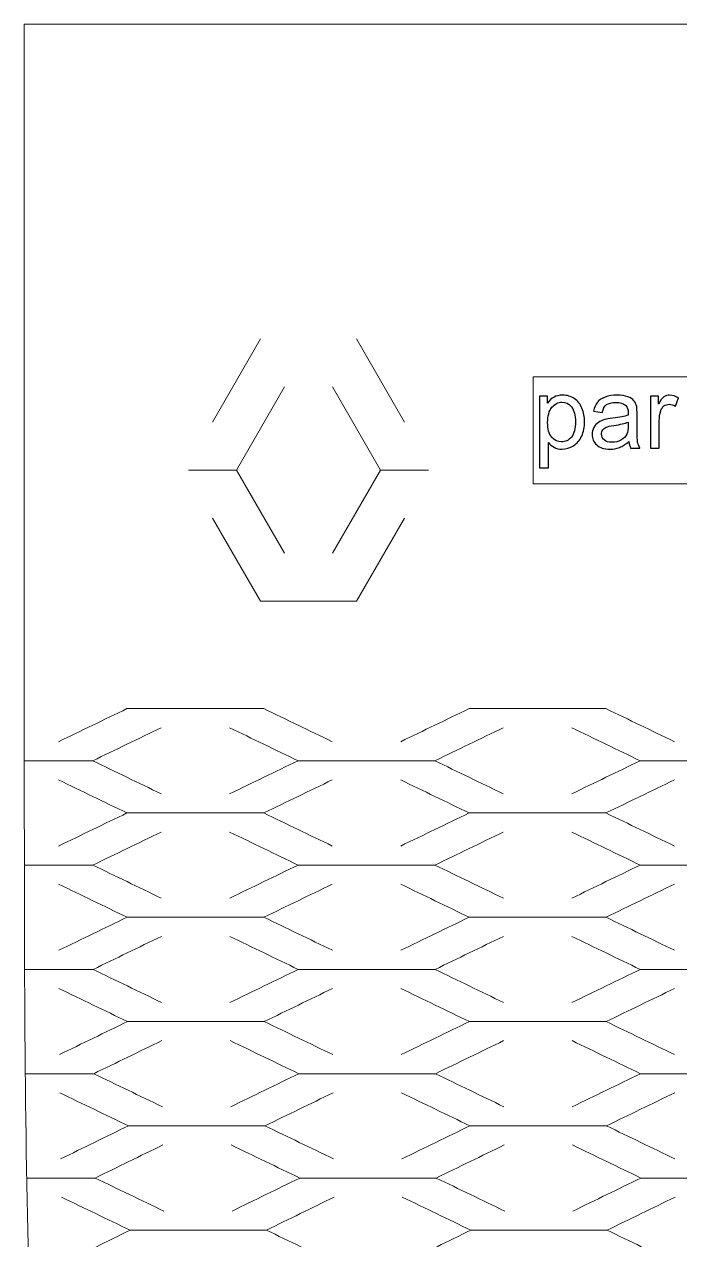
# Model space of a CAD drawing. Header units: centimetres. Extents: x -29.7 to 21.6, y -14.4 to 13.7.
# Drawn here: x -29.74 to -25.92, y 6.61 to 13.7 of the extents above; entities that cross this region are included whole.
import ezdxf

# ---------------------------------------------------------------- set-up
doc = ezdxf.new("R2010")
doc.units = ezdxf.units.CM
doc.header["$MEASUREMENT"] = 0
doc.layers.add('Layer 1', color=7, linetype='Continuous')

msp = doc.modelspace()

# ---------------------------------------------------------------- linework, layer by layer
at = {"layer": 'Layer 1', "color": 1, "lineweight": 9}
for points, knots in [([(-29.73847, 9.70732), (-29.73847, 9.70732), (-29.73847, 13.6953), (-29.73847, 13.6953), (-29.73847, 13.6953), (-29.73847, 13.6953), (-19.7685, 13.6953), (-19.7685, 13.6953), (-19.7685, 13.6953), (-19.7685, 13.6953), (-19.7685, 9.70732), (-19.7685, 9.70732)], [0, 0, 0, 0, 0.25, 0.25, 0.25, 0.25, 0.5, 0.5, 0.5, 0.5, 1, 1, 1, 1]), ([(-22.29775, 11.01684), (-22.29775, 11.01684), (-26.77338, 11.01684), (-26.77338, 11.01684), (-26.77338, 11.01684), (-26.77338, 11.01684), (-26.77338, 11.64086), (-26.77338, 11.64086), (-26.77338, 11.64086), (-26.77338, 11.64086), (-22.29775, 11.64086), (-22.29775, 11.64086), (-22.29775, 11.64086), (-22.29775, 11.64086), (-22.29775, 11.01684), (-22.29775, 11.01684)], [0, 0, 0, 0, 0.2, 0.2, 0.2, 0.2, 0.4, 0.4, 0.4, 0.4, 0.6, 0.6, 0.6, 0.6, 1, 1, 1, 1]), ([(-22.29775, 11.01684), (-22.29775, 11.01684), (-26.77338, 11.01684), (-26.77338, 11.01684), (-26.77338, 11.01684), (-26.77338, 11.01684), (-26.77338, 11.64086), (-26.77338, 11.64086), (-26.77338, 11.64086), (-26.77338, 11.64086), (-22.29775, 11.64086), (-22.29775, 11.64086), (-22.29775, 11.64086), (-22.29775, 11.64086), (-22.29775, 11.01684), (-22.29775, 11.01684)], [0, 0, 0, 0, 0.2, 0.2, 0.2, 0.2, 0.4, 0.4, 0.4, 0.4, 0.6, 0.6, 0.6, 0.6, 1, 1, 1, 1]), ([(-26.73505, 11.11029), (-26.73505, 11.11029), (-26.73505, 11.52753), (-26.73505, 11.52753), (-26.73505, 11.52753), (-26.73505, 11.52753), (-26.68856, 11.52753), (-26.68856, 11.52753), (-26.68856, 11.52753), (-26.68856, 11.52753), (-26.68856, 11.48792), (-26.68856, 11.48792), (-26.68856, 11.48792), (-26.67761, 11.50322), (-26.66521, 11.51475), (-26.65136, 11.5224), (-26.65136, 11.5224), (-26.63761, 11.53005), (-26.62086, 11.53392), (-26.60119, 11.53392), (-26.60119, 11.53392), (-26.57543, 11.53392), (-26.55277, 11.52734), (-26.53311, 11.51407), (-26.53311, 11.51407), (-26.51345, 11.5009), (-26.49863, 11.4822), (-26.48855, 11.45818), (-26.48855, 11.45818), (-26.47858, 11.43407), (-26.47354, 11.40772), (-26.47354, 11.37896), (-26.47354, 11.37896), (-26.47354, 11.34826), (-26.47906, 11.32056), (-26.4901, 11.29586), (-26.4901, 11.29586), (-26.50115, 11.27126), (-26.51722, 11.25237), (-26.53834, 11.2392), (-26.53834, 11.2392), (-26.55935, 11.22612), (-26.58153, 11.21954), (-26.60478, 11.21954), (-26.60478, 11.21954), (-26.62182, 11.21954), (-26.63713, 11.22312), (-26.65059, 11.23029), (-26.65059, 11.23029), (-26.66415, 11.23746), (-26.67519, 11.24646), (-26.68391, 11.25741), (-26.68391, 11.25741), (-26.68391, 11.25741), (-26.68391, 11.11029), (-26.68391, 11.11029), (-26.68391, 11.11029), (-26.68391, 11.11029), (-26.73505, 11.11029), (-26.73505, 11.11029)], [0, 0, 0, 0, 0.0625, 0.0625, 0.0625, 0.0625, 0.125, 0.125, 0.125, 0.125, 0.1875, 0.1875, 0.1875, 0.1875, 0.25, 0.25, 0.25, 0.25, 0.3125, 0.3125, 0.3125, 0.3125, 0.375, 0.375, 0.375, 0.375, 0.4375, 0.4375, 0.4375, 0.4375, 0.5, 0.5, 0.5, 0.5, 0.5625, 0.5625, 0.5625, 0.5625, 0.625, 0.625, 0.625, 0.625, 0.6875, 0.6875, 0.6875, 0.6875, 0.75, 0.75, 0.75, 0.75, 0.8125, 0.8125, 0.8125, 0.8125, 0.875, 0.875, 0.875, 0.875, 1, 1, 1, 1]), ([(-26.68856, 11.37489), (-26.68856, 11.33625), (-26.68071, 11.30767), (-26.66512, 11.28918), (-26.66512, 11.28918), (-26.64943, 11.27068), (-26.63044, 11.26138), (-26.60817, 11.26138), (-26.60817, 11.26138), (-26.5855, 11.26138), (-26.56613, 11.27097), (-26.55006, 11.29014), (-26.55006, 11.29014), (-26.53388, 11.30932), (-26.52584, 11.33896), (-26.52584, 11.37915), (-26.52584, 11.37915), (-26.52584, 11.41751), (-26.53369, 11.44617), (-26.54948, 11.46525), (-26.54948, 11.46525), (-26.56526, 11.48433), (-26.58405, 11.49383), (-26.60594, 11.49383), (-26.60594, 11.49383), (-26.62764, 11.49383), (-26.64681, 11.48366), (-26.66347, 11.46341), (-26.66347, 11.46341), (-26.68023, 11.44308), (-26.68856, 11.41363), (-26.68856, 11.37489)], [0, 0, 0, 0, 0.1111111, 0.1111111, 0.1111111, 0.1111111, 0.2222222, 0.2222222, 0.2222222, 0.2222222, 0.3333333, 0.3333333, 0.3333333, 0.3333333, 0.4444444, 0.4444444, 0.4444444, 0.4444444, 0.5555556, 0.5555556, 0.5555556, 0.5555556, 0.6666667, 0.6666667, 0.6666667, 0.6666667, 0.7777778, 0.7777778, 0.7777778, 0.7777778, 1, 1, 1, 1]), ([(-26.21485, 11.2637), (-26.23383, 11.24753), (-26.25213, 11.2362), (-26.26967, 11.22951), (-26.26967, 11.22951), (-26.2872, 11.22283), (-26.30599, 11.21954), (-26.32613, 11.21954), (-26.32613, 11.21954), (-26.35925, 11.21954), (-26.38473, 11.22758), (-26.40255, 11.24375), (-26.40255, 11.24375), (-26.42037, 11.25983), (-26.42928, 11.28046), (-26.42928, 11.30554), (-26.42928, 11.30554), (-26.42928, 11.32027), (-26.42589, 11.33373), (-26.41921, 11.34593), (-26.41921, 11.34593), (-26.41243, 11.35813), (-26.40361, 11.36782), (-26.39277, 11.37518), (-26.39277, 11.37518), (-26.38182, 11.38254), (-26.36962, 11.38816), (-26.35596, 11.39194), (-26.35596, 11.39194), (-26.34589, 11.39455), (-26.33068, 11.39707), (-26.31044, 11.39959), (-26.31044, 11.39959), (-26.26918, 11.40443), (-26.23867, 11.41034), (-26.2192, 11.41712), (-26.2192, 11.41712), (-26.21901, 11.42409), (-26.21891, 11.42855), (-26.21891, 11.43039), (-26.21891, 11.43039), (-26.21891, 11.45111), (-26.22376, 11.46574), (-26.23344, 11.47426), (-26.23344, 11.47426), (-26.24652, 11.48579), (-26.26598, 11.4915), (-26.29175, 11.4915), (-26.29175, 11.4915), (-26.31586, 11.4915), (-26.33369, 11.48724), (-26.34511, 11.47881), (-26.34511, 11.47881), (-26.35664, 11.47039), (-26.36507, 11.45547), (-26.37059, 11.43397), (-26.37059, 11.43397), (-26.37059, 11.43397), (-26.42056, 11.44094), (-26.42056, 11.44094), (-26.42056, 11.44094), (-26.41601, 11.46235), (-26.40855, 11.47969), (-26.39809, 11.49286), (-26.39809, 11.49286), (-26.38763, 11.50603), (-26.37252, 11.5161), (-26.35277, 11.52327), (-26.35277, 11.52327), (-26.3331, 11.53034), (-26.31015, 11.53392), (-26.28419, 11.53392), (-26.28419, 11.53392), (-26.25843, 11.53392), (-26.23741, 11.53092), (-26.22124, 11.52482), (-26.22124, 11.52482), (-26.20516, 11.51872), (-26.19325, 11.51116), (-26.18569, 11.50196), (-26.18569, 11.50196), (-26.17814, 11.49276), (-26.17281, 11.48114), (-26.16971, 11.46709), (-26.16971, 11.46709), (-26.16807, 11.45838), (-26.16719, 11.44269), (-26.16719, 11.42012), (-26.16719, 11.42012), (-26.16719, 11.42012), (-26.16719, 11.35232), (-26.16719, 11.35232), (-26.16719, 11.35232), (-26.16719, 11.30496), (-26.16613, 11.27503), (-26.164, 11.26235), (-26.164, 11.26235), (-26.16196, 11.24966), (-26.1577, 11.23755), (-26.1515, 11.22593), (-26.1515, 11.22593), (-26.1515, 11.22593), (-26.20497, 11.22593), (-26.20497, 11.22593), (-26.20497, 11.22593), (-26.2101, 11.23668), (-26.21339, 11.24927), (-26.21485, 11.2637)], [0, 0, 0, 0, 0.0357143, 0.0357143, 0.0357143, 0.0357143, 0.0714286, 0.0714286, 0.0714286, 0.0714286, 0.1071429, 0.1071429, 0.1071429, 0.1071429, 0.1428571, 0.1428571, 0.1428571, 0.1428571, 0.1785714, 0.1785714, 0.1785714, 0.1785714, 0.2142857, 0.2142857, 0.2142857, 0.2142857, 0.25, 0.25, 0.25, 0.25, 0.2857143, 0.2857143, 0.2857143, 0.2857143, 0.3214286, 0.3214286, 0.3214286, 0.3214286, 0.3571429, 0.3571429, 0.3571429, 0.3571429, 0.3928571, 0.3928571, 0.3928571, 0.3928571, 0.4285714, 0.4285714, 0.4285714, 0.4285714, 0.4642857, 0.4642857, 0.4642857, 0.4642857, 0.5, 0.5, 0.5, 0.5, 0.5357143, 0.5357143, 0.5357143, 0.5357143, 0.5714286, 0.5714286, 0.5714286, 0.5714286, 0.6071429, 0.6071429, 0.6071429, 0.6071429, 0.6428571, 0.6428571, 0.6428571, 0.6428571, 0.6785714, 0.6785714, 0.6785714, 0.6785714, 0.7142857, 0.7142857, 0.7142857, 0.7142857, 0.75, 0.75, 0.75, 0.75, 0.7857143, 0.7857143, 0.7857143, 0.7857143, 0.8214286, 0.8214286, 0.8214286, 0.8214286, 0.8571429, 0.8571429, 0.8571429, 0.8571429, 0.8928571, 0.8928571, 0.8928571, 0.8928571, 0.9285714, 0.9285714, 0.9285714, 0.9285714, 1, 1, 1, 1]), ([(-26.08923, 11.22593), (-26.08923, 11.22593), (-26.08923, 11.52753), (-26.08923, 11.52753), (-26.08923, 11.52753), (-26.08923, 11.52753), (-26.04332, 11.52753), (-26.04332, 11.52753), (-26.04332, 11.52753), (-26.04332, 11.52753), (-26.04332, 11.48133), (-26.04332, 11.48133), (-26.04332, 11.48133), (-26.0316, 11.50274), (-26.02075, 11.51688), (-26.01078, 11.52366), (-26.01078, 11.52366), (-26.0008, 11.53053), (-25.98986, 11.53392), (-25.97794, 11.53392), (-25.97794, 11.53392), (-25.9607, 11.53392), (-25.94317, 11.5285), (-25.92535, 11.51775), (-25.92535, 11.51775), (-25.92535, 11.51775), (-25.94356, 11.47058), (-25.94356, 11.47058), (-25.94356, 11.47058), (-25.95596, 11.47755), (-25.96835, 11.48104), (-25.98075, 11.48104), (-25.98075, 11.48104), (-25.99189, 11.48104), (-26.00187, 11.47765), (-26.01068, 11.47097), (-26.01068, 11.47097), (-26.01949, 11.46429), (-26.02579, 11.45499), (-26.02957, 11.44308), (-26.02957, 11.44308), (-26.03528, 11.42496), (-26.03809, 11.40511), (-26.03809, 11.38351), (-26.03809, 11.38351), (-26.03809, 11.38351), (-26.03809, 11.22593), (-26.03809, 11.22593), (-26.03809, 11.22593), (-26.03809, 11.22593), (-26.08923, 11.22593), (-26.08923, 11.22593)], [0, 0, 0, 0, 0.0714286, 0.0714286, 0.0714286, 0.0714286, 0.1428571, 0.1428571, 0.1428571, 0.1428571, 0.2142857, 0.2142857, 0.2142857, 0.2142857, 0.2857143, 0.2857143, 0.2857143, 0.2857143, 0.3571429, 0.3571429, 0.3571429, 0.3571429, 0.4285714, 0.4285714, 0.4285714, 0.4285714, 0.5, 0.5, 0.5, 0.5, 0.5714286, 0.5714286, 0.5714286, 0.5714286, 0.6428571, 0.6428571, 0.6428571, 0.6428571, 0.7142857, 0.7142857, 0.7142857, 0.7142857, 0.7857143, 0.7857143, 0.7857143, 0.7857143, 0.8571429, 0.8571429, 0.8571429, 0.8571429, 1, 1, 1, 1]), ([(-26.21891, 11.37702), (-26.23751, 11.36947), (-26.2654, 11.36307), (-26.3026, 11.35784), (-26.3026, 11.35784), (-26.32371, 11.35484), (-26.33862, 11.35145), (-26.34734, 11.34767), (-26.34734, 11.34767), (-26.35606, 11.3439), (-26.36274, 11.33838), (-26.36749, 11.33121), (-26.36749, 11.33121), (-26.37223, 11.32395), (-26.37465, 11.31591), (-26.37465, 11.307), (-26.37465, 11.307), (-26.37465, 11.29353), (-26.36952, 11.2822), (-26.35916, 11.27319), (-26.35916, 11.27319), (-26.34879, 11.26419), (-26.33369, 11.25963), (-26.31383, 11.25963), (-26.31383, 11.25963), (-26.29417, 11.25963), (-26.27664, 11.2639), (-26.26124, 11.27252), (-26.26124, 11.27252), (-26.24594, 11.28104), (-26.2346, 11.29276), (-26.22744, 11.30758), (-26.22744, 11.30758), (-26.22192, 11.3191), (-26.2192, 11.33605), (-26.2192, 11.35843), (-26.2192, 11.35843), (-26.2192, 11.35843), (-26.21891, 11.37702), (-26.21891, 11.37702)], [0, 0, 0, 0, 0.0909091, 0.0909091, 0.0909091, 0.0909091, 0.1818182, 0.1818182, 0.1818182, 0.1818182, 0.2727273, 0.2727273, 0.2727273, 0.2727273, 0.3636364, 0.3636364, 0.3636364, 0.3636364, 0.4545455, 0.4545455, 0.4545455, 0.4545455, 0.5454545, 0.5454545, 0.5454545, 0.5454545, 0.6363636, 0.6363636, 0.6363636, 0.6363636, 0.7272727, 0.7272727, 0.7272727, 0.7272727, 0.8181818, 0.8181818, 0.8181818, 0.8181818, 1, 1, 1, 1]), ([(-28.78146, 11.09758), (-28.78146, 11.09758), (-28.50157, 11.09758), (-28.50157, 11.09758), (-28.50157, 11.09758), (-28.50157, 11.09758), (-28.22171, 10.61278), (-28.22171, 10.61278)], [0, 0, 0, 0, 0.3333333, 0.3333333, 0.3333333, 0.3333333, 1, 1, 1, 1]), ([(-28.64152, 10.81767), (-28.64152, 10.81767), (-28.36162, 10.33292), (-28.36162, 10.33292), (-28.36162, 10.33292), (-28.36162, 10.33292), (-27.80187, 10.33292), (-27.80187, 10.33292), (-27.80187, 10.33292), (-27.80187, 10.33292), (-27.52198, 10.81767), (-27.52198, 10.81767)], [0, 0, 0, 0, 0.25, 0.25, 0.25, 0.25, 0.5, 0.5, 0.5, 0.5, 1, 1, 1, 1]), ([(-29.73847, 9.70732), (-29.73847, 6.85878), (-29.73847, 5.4345), (-29.48921, 4.0102), (-29.48921, 4.0102), (-29.23997, 2.58594), (-28.74146, 1.16166), (-26.74749, -0.26262)], [0, 0, 0, 0, 0.3333333, 0.3333333, 0.3333333, 0.3333333, 1, 1, 1, 1]), ([(-29.53903, 9.51462), (-29.40611, 9.57885), (-29.27321, 9.64308), (-29.14027, 9.70732), (-29.14027, 9.70732), (-28.87441, 9.70732), (-28.60854, 9.70732), (-28.34267, 9.70732), (-28.34267, 9.70732), (-28.20973, 9.64308), (-28.07679, 9.57885), (-27.94385, 9.51462)], [0, 0, 0, 0, 0.25, 0.25, 0.25, 0.25, 0.5, 0.5, 0.5, 0.5, 1, 1, 1, 1]), ([(-27.54505, 9.51462), (-27.41214, 9.57885), (-27.2792, 9.64308), (-27.14628, 9.70732), (-27.14628, 9.70732), (-26.8804, 9.70732), (-26.61455, 9.70732), (-26.34869, 9.70732), (-26.34869, 9.70732), (-26.21575, 9.64308), (-26.08281, 9.57885), (-25.94988, 9.51462)], [0, 0, 0, 0, 0.25, 0.25, 0.25, 0.25, 0.5, 0.5, 0.5, 0.5, 1, 1, 1, 1]), ([(-29.7384, 9.40338), (-29.6055, 9.40338), (-29.47257, 9.40338), (-29.33961, 9.40338), (-29.33961, 9.40338), (-29.2067, 9.46761), (-29.07379, 9.53184), (-28.94085, 9.59607)], [0, 0, 0, 0, 0.3333333, 0.3333333, 0.3333333, 0.3333333, 1, 1, 1, 1]), ([(-27.74445, 9.40338), (-27.61152, 9.40338), (-27.47859, 9.40338), (-27.34565, 9.40338), (-27.34565, 9.40338), (-27.21273, 9.46761), (-27.07979, 9.53184), (-26.94687, 9.59607)], [0, 0, 0, 0, 0.3333333, 0.3333333, 0.3333333, 0.3333333, 1, 1, 1, 1]), ([(-29.53873, 8.90673), (-29.40588, 8.97097), (-29.27304, 9.03519), (-29.14018, 9.09943), (-29.14018, 9.09943), (-28.87432, 9.09943), (-28.60846, 9.09943), (-28.34261, 9.09943), (-28.34261, 9.09943), (-28.20961, 9.03519), (-28.07663, 8.97097), (-27.94365, 8.90673)], [0, 0, 0, 0, 0.25, 0.25, 0.25, 0.25, 0.5, 0.5, 0.5, 0.5, 1, 1, 1, 1]), ([(-27.54488, 8.90673), (-27.41201, 8.97097), (-27.27913, 9.03519), (-27.14622, 9.09943), (-27.14622, 9.09943), (-26.88037, 9.09943), (-26.61451, 9.09943), (-26.34866, 9.09943), (-26.34866, 9.09943), (-26.21568, 9.03519), (-26.08274, 8.97097), (-25.9498, 8.90673)], [0, 0, 0, 0, 0.25, 0.25, 0.25, 0.25, 0.5, 0.5, 0.5, 0.5, 1, 1, 1, 1]), ([(-29.73797, 8.79548), (-29.60503, 8.79548), (-29.47213, 8.79548), (-29.33921, 8.79548), (-29.33921, 8.79548), (-29.20636, 8.8597), (-29.07353, 8.92393), (-28.94065, 8.98818)], [0, 0, 0, 0, 0.3333333, 0.3333333, 0.3333333, 0.3333333, 1, 1, 1, 1]), ([(-27.74418, 8.79548), (-27.61126, 8.79548), (-27.47835, 8.79548), (-27.3454, 8.79548), (-27.3454, 8.79548), (-27.21255, 8.8597), (-27.07967, 8.92393), (-26.94677, 8.98818)], [0, 0, 0, 0, 0.3333333, 0.3333333, 0.3333333, 0.3333333, 1, 1, 1, 1]), ([(-29.53742, 8.29884), (-29.4048, 8.36305), (-29.27215, 8.4273), (-29.13948, 8.49153), (-29.13948, 8.49153), (-28.87366, 8.49153), (-28.60784, 8.49153), (-28.34202, 8.49153), (-28.34202, 8.49153), (-28.20892, 8.4273), (-28.07584, 8.36305), (-27.94279, 8.29884)], [0, 0, 0, 0, 0.25, 0.25, 0.25, 0.25, 0.5, 0.5, 0.5, 0.5, 1, 1, 1, 1]), ([(-27.54413, 8.29884), (-27.41139, 8.36305), (-27.27864, 8.4273), (-27.14586, 8.49153), (-27.14586, 8.49153), (-26.88004, 8.49153), (-26.61422, 8.49153), (-26.3484, 8.49153), (-26.3484, 8.49153), (-26.21541, 8.4273), (-26.08244, 8.36305), (-25.94947, 8.29884)], [0, 0, 0, 0, 0.25, 0.25, 0.25, 0.25, 0.5, 0.5, 0.5, 0.5, 1, 1, 1, 1]), ([(-29.73631, 8.18758), (-29.60342, 8.18758), (-29.47055, 8.18758), (-29.33767, 8.18758), (-29.33767, 8.18758), (-29.20506, 8.25183), (-29.0724, 8.31605), (-28.93974, 8.38029)], [0, 0, 0, 0, 0.3333333, 0.3333333, 0.3333333, 0.3333333, 1, 1, 1, 1]), ([(-27.74315, 8.18758), (-27.61031, 8.18758), (-27.47743, 8.18758), (-27.34455, 8.18758), (-27.34455, 8.18758), (-27.2118, 8.25183), (-27.07906, 8.31605), (-26.94628, 8.38029)], [0, 0, 0, 0, 0.3333333, 0.3333333, 0.3333333, 0.3333333, 1, 1, 1, 1]), ([(-29.53398, 7.69097), (-29.40179, 7.75521), (-29.26954, 7.81943), (-29.13725, 7.88364), (-29.13725, 7.88364), (-28.87156, 7.88364), (-28.60587, 7.88364), (-28.34019, 7.88364), (-28.34019, 7.88364), (-28.20691, 7.81943), (-28.07367, 7.75521), (-27.94049, 7.69097)], [0, 0, 0, 0, 0.25, 0.25, 0.25, 0.25, 0.5, 0.5, 0.5, 0.5, 1, 1, 1, 1]), ([(-27.5421, 7.69097), (-27.40965, 7.75521), (-27.27716, 7.81943), (-27.14463, 7.88364), (-27.14463, 7.88364), (-26.87894, 7.88364), (-26.61327, 7.88364), (-26.34758, 7.88364), (-26.34758, 7.88364), (-26.21454, 7.81943), (-26.08155, 7.75521), (-25.94862, 7.69097)], [0, 0, 0, 0, 0.25, 0.25, 0.25, 0.25, 0.5, 0.5, 0.5, 0.5, 1, 1, 1, 1]), ([(-29.73209, 7.57972), (-29.59932, 7.57972), (-29.46656, 7.57972), (-29.33382, 7.57972), (-29.33382, 7.57972), (-29.20163, 7.64395), (-29.06937, 7.70818), (-28.93709, 7.77239)], [0, 0, 0, 0, 0.3333333, 0.3333333, 0.3333333, 0.3333333, 1, 1, 1, 1]), ([(-27.74067, 7.57972), (-27.60789, 7.57972), (-27.47513, 7.57972), (-27.34236, 7.57972), (-27.34236, 7.57972), (-27.2099, 7.64395), (-27.07743, 7.70818), (-26.94489, 7.77239)], [0, 0, 0, 0, 0.3333333, 0.3333333, 0.3333333, 0.3333333, 1, 1, 1, 1]), ([(-29.52662, 7.08312), (-29.39522, 7.14735), (-29.2637, 7.21156), (-29.13208, 7.27579), (-29.13208, 7.27579), (-28.86672, 7.27579), (-28.60136, 7.27579), (-28.33598, 7.27579), (-28.33598, 7.27579), (-28.20242, 7.21156), (-28.06893, 7.14735), (-27.93558, 7.08312)], [0, 0, 0, 0, 0.25, 0.25, 0.25, 0.25, 0.5, 0.5, 0.5, 0.5, 1, 1, 1, 1]), ([(-27.53782, 7.08312), (-27.40592, 7.14735), (-27.27389, 7.21156), (-27.14182, 7.27579), (-27.14182, 7.27579), (-26.87645, 7.27579), (-26.61108, 7.27579), (-26.34572, 7.27579), (-26.34572, 7.27579), (-26.21264, 7.21156), (-26.07965, 7.14735), (-25.94678, 7.08312)], [0, 0, 0, 0, 0.25, 0.25, 0.25, 0.25, 0.5, 0.5, 0.5, 0.5, 1, 1, 1, 1]), ([(-29.72338, 6.97188), (-29.59087, 6.97188), (-29.45832, 6.97188), (-29.3258, 6.97188), (-29.3258, 6.97188), (-29.1944, 7.03611), (-29.06289, 7.10034), (-28.93129, 7.16456)], [0, 0, 0, 0, 0.3333333, 0.3333333, 0.3333333, 0.3333333, 1, 1, 1, 1]), ([(-27.73544, 6.97188), (-27.60291, 6.97188), (-27.47036, 6.97188), (-27.33784, 6.97188), (-27.33784, 6.97188), (-27.20595, 7.03611), (-27.07395, 7.10034), (-26.94186, 7.16456)], [0, 0, 0, 0, 0.3333333, 0.3333333, 0.3333333, 0.3333333, 1, 1, 1, 1]), ([(-29.51274, 6.47544), (-29.38265, 6.53963), (-29.25236, 6.60382), (-29.12193, 6.66802), (-29.12193, 6.66802), (-28.85716, 6.66802), (-28.59242, 6.66802), (-28.32765, 6.66802), (-28.32765, 6.66802), (-28.1937, 6.60382), (-28.05993, 6.53963), (-27.92634, 6.47544)], [0, 0, 0, 0, 0.25, 0.25, 0.25, 0.25, 0.5, 0.5, 0.5, 0.5, 1, 1, 1, 1]), ([(-27.52973, 6.47544), (-27.39875, 6.53963), (-27.26759, 6.60382), (-27.13627, 6.66802), (-27.13627, 6.66802), (-26.87153, 6.66802), (-26.60676, 6.66802), (-26.342, 6.66802), (-26.342, 6.66802), (-26.20893, 6.60382), (-26.07603, 6.53963), (-25.94331, 6.47544)], [0, 0, 0, 0, 0.25, 0.25, 0.25, 0.25, 0.5, 0.5, 0.5, 0.5, 1, 1, 1, 1])]:
    msp.add_open_spline(points, degree=3, knots=knots, dxfattribs=at)
for points in [[(-28.64152, 11.37746), (-28.64152, 11.37746), (-28.36162, 11.86221), (-28.36162, 11.86221)], [(-27.52198, 11.37746), (-27.52198, 11.37746), (-27.80187, 11.86221), (-27.80187, 11.86221)], [(-28.22171, 11.58234), (-28.22171, 11.58234), (-28.50157, 11.09758), (-28.50157, 11.09758)], [(-27.66192, 11.09758), (-27.66192, 11.09758), (-27.94181, 11.58234), (-27.94181, 11.58234)], [(-27.66192, 11.09758), (-27.66192, 11.09758), (-27.94181, 10.61278), (-27.94181, 10.61278)], [(-27.38204, 11.09758), (-27.38204, 11.09758), (-27.66192, 11.09758), (-27.66192, 11.09758)], [(-28.14324, 9.40338), (-28.27616, 9.46761), (-28.40911, 9.53184), (-28.54205, 9.59607)], [(-26.14926, 9.40338), (-26.2822, 9.46761), (-26.41514, 9.53184), (-26.54808, 9.59607)], [(-28.94081, 9.21067), (-29.07374, 9.2749), (-29.20667, 9.33913), (-29.33961, 9.40338)], [(-28.14324, 9.40338), (-28.27616, 9.33913), (-28.40909, 9.2749), (-28.54202, 9.21067)], [(-27.74445, 9.40338), (-27.74445, 9.40338), (-28.14324, 9.40338), (-28.14324, 9.40338)], [(-26.94684, 9.21067), (-27.07978, 9.2749), (-27.21271, 9.33913), (-27.34565, 9.40338)], [(-26.14926, 9.40338), (-26.2822, 9.33913), (-26.41513, 9.2749), (-26.54804, 9.21067)], [(-25.75049, 9.40338), (-25.75049, 9.40338), (-26.14926, 9.40338), (-26.14926, 9.40338)], [(-29.53901, 9.29212), (-29.40607, 9.22789), (-29.27312, 9.16366), (-29.14018, 9.09943)], [(-27.94383, 9.29212), (-28.07675, 9.22789), (-28.20969, 9.16366), (-28.34261, 9.09943)], [(-27.54505, 9.29212), (-27.4121, 9.22789), (-27.27916, 9.16366), (-27.14622, 9.09943)], [(-25.94986, 9.29212), (-26.08279, 9.22789), (-26.21572, 9.16366), (-26.34866, 9.09943)], [(-28.14293, 8.79548), (-28.27591, 8.8597), (-28.40888, 8.92393), (-28.54189, 8.98818)], [(-26.14914, 8.79548), (-26.28209, 8.8597), (-26.41503, 8.92393), (-26.54799, 8.98818)], [(-28.94022, 8.60281), (-29.07323, 8.66703), (-29.20621, 8.73125), (-29.33921, 8.79548)], [(-28.14293, 8.79548), (-28.2758, 8.73125), (-28.40865, 8.66703), (-28.5415, 8.60281)], [(-27.74418, 8.79548), (-27.74418, 8.79548), (-28.14293, 8.79548), (-28.14293, 8.79548)], [(-26.94655, 8.60281), (-27.07949, 8.66703), (-27.21246, 8.73125), (-27.3454, 8.79548)], [(-26.14914, 8.79548), (-26.28204, 8.73125), (-26.41494, 8.66703), (-26.54781, 8.60281)], [(-25.75038, 8.79548), (-25.75038, 8.79548), (-26.14914, 8.79548), (-26.14914, 8.79548)], [(-29.53845, 8.68422), (-29.40546, 8.61999), (-29.27247, 8.55576), (-29.13948, 8.49153)], [(-27.94347, 8.68422), (-28.07632, 8.61999), (-28.20917, 8.55576), (-28.34202, 8.49153)], [(-27.54472, 8.68422), (-27.41174, 8.61999), (-27.2788, 8.55576), (-27.14586, 8.49153)], [(-25.94972, 8.68422), (-26.08264, 8.61999), (-26.21552, 8.55576), (-26.3484, 8.49153)], [(-28.1418, 8.18758), (-28.27485, 8.25183), (-28.40793, 8.31605), (-28.54103, 8.38029)], [(-26.14867, 8.18758), (-26.28163, 8.25183), (-26.41461, 8.31605), (-26.54758, 8.38029)], [(-28.93836, 7.99489), (-29.07145, 8.05912), (-29.20454, 8.12337), (-29.33767, 8.18758)], [(-28.1418, 8.18758), (-28.2745, 8.12337), (-28.40716, 8.05912), (-28.53981, 7.99489)], [(-27.74315, 8.18758), (-27.74315, 8.18758), (-28.1418, 8.18758), (-28.1418, 8.18758)], [(-26.94558, 7.99489), (-27.07854, 8.05912), (-27.21155, 8.12337), (-27.34455, 8.18758)], [(-26.14867, 8.18758), (-26.28147, 8.12337), (-26.41425, 8.05912), (-26.54701, 7.99489)], [(-25.75004, 8.18758), (-25.75004, 8.18758), (-26.14867, 8.18758), (-26.14867, 8.18758)], [(-29.53654, 8.07633), (-29.40341, 8.01211), (-29.27032, 7.94788), (-29.13725, 7.88364)], [(-27.94219, 8.07633), (-28.07489, 8.01211), (-28.20754, 7.94788), (-28.34019, 7.88364)], [(-27.54361, 8.07633), (-27.41058, 8.01211), (-27.27759, 7.94788), (-27.14463, 7.88364)], [(-25.94925, 8.07633), (-26.08206, 8.01211), (-26.21484, 7.94788), (-26.34758, 7.88364)], [(-28.13894, 7.57972), (-28.27213, 7.64395), (-28.40535, 7.70818), (-28.53865, 7.77239)], [(-26.1475, 7.57972), (-26.28043, 7.64395), (-26.41342, 7.70818), (-26.54645, 7.77239)], [(-28.93395, 7.38702), (-29.06719, 7.45125), (-29.20049, 7.51548), (-29.33382, 7.57972)], [(-28.13894, 7.57972), (-28.27129, 7.51548), (-28.40358, 7.45125), (-28.53582, 7.38702)], [(-27.74067, 7.57972), (-27.74067, 7.57972), (-28.13894, 7.57972), (-28.13894, 7.57972)], [(-26.94327, 7.38702), (-27.07625, 7.45125), (-27.20929, 7.51548), (-27.34236, 7.57972)], [(-26.1475, 7.57972), (-26.28009, 7.51548), (-26.41263, 7.45125), (-26.54513, 7.38702)], [(-25.74922, 7.57972), (-25.74922, 7.57972), (-26.1475, 7.57972), (-26.1475, 7.57972)], [(-29.53192, 7.46848), (-29.39859, 7.40423), (-29.26531, 7.34002), (-29.13208, 7.27579)], [(-27.93911, 7.46848), (-28.07145, 7.40423), (-28.20374, 7.34002), (-28.33598, 7.27579)], [(-27.54092, 7.46848), (-27.40782, 7.40423), (-27.27479, 7.34002), (-27.14182, 7.27579)], [(-25.9481, 7.46848), (-26.08068, 7.40423), (-26.21321, 7.34002), (-26.34572, 7.27579)], [(-28.13301, 6.97188), (-28.26638, 7.03611), (-28.39985, 7.10034), (-28.53341, 7.16456)], [(-26.14506, 6.97188), (-26.27794, 7.03611), (-26.41091, 7.10034), (-26.54396, 7.16456)], [(-28.92512, 6.77923), (-29.05858, 6.84346), (-29.19213, 6.90767), (-29.3258, 6.97188)], [(-28.13301, 6.97188), (-28.26471, 6.90767), (-28.39631, 6.84346), (-28.52783, 6.77923)], [(-27.73544, 6.97188), (-27.73544, 6.97188), (-28.13301, 6.97188), (-28.13301, 6.97188)], [(-26.93864, 6.77923), (-27.07159, 6.84346), (-27.20467, 6.90767), (-27.33784, 6.97188)], [(-26.14506, 6.97188), (-26.27724, 6.90767), (-26.40934, 6.84346), (-26.54133, 6.77923)], [(-25.74748, 6.97188), (-25.74748, 6.97188), (-26.14506, 6.97188), (-26.14506, 6.97188)], [(-29.52256, 6.86066), (-29.38893, 6.79645), (-29.25537, 6.73222), (-29.12193, 6.66802)], [(-27.93288, 6.86066), (-28.06456, 6.79645), (-28.19615, 6.73222), (-28.32765, 6.66802)], [(-27.53546, 6.86066), (-27.40229, 6.79645), (-27.26925, 6.73222), (-27.13627, 6.66802)], [(-25.94576, 6.86066), (-26.07793, 6.79645), (-26.21002, 6.73222), (-26.342, 6.66802)]]:
    msp.add_open_spline(points, degree=3, dxfattribs=at)
at = {"layer": 'Layer 1', "color": 250}
for points, knots in [([(-26.73505, 11.11029), (-26.73505, 11.11029), (-26.73505, 11.52753), (-26.73505, 11.52753), (-26.73505, 11.52753), (-26.73505, 11.52753), (-26.68856, 11.52753), (-26.68856, 11.52753), (-26.68856, 11.52753), (-26.68856, 11.52753), (-26.68856, 11.48792), (-26.68856, 11.48792), (-26.68856, 11.48792), (-26.67761, 11.50322), (-26.66521, 11.51475), (-26.65136, 11.5224), (-26.65136, 11.5224), (-26.63761, 11.53005), (-26.62086, 11.53392), (-26.60119, 11.53392), (-26.60119, 11.53392), (-26.57543, 11.53392), (-26.55277, 11.52734), (-26.53311, 11.51407), (-26.53311, 11.51407), (-26.51345, 11.5009), (-26.49863, 11.4822), (-26.48855, 11.45818), (-26.48855, 11.45818), (-26.47858, 11.43407), (-26.47354, 11.40772), (-26.47354, 11.37896), (-26.47354, 11.37896), (-26.47354, 11.34826), (-26.47906, 11.32056), (-26.4901, 11.29586), (-26.4901, 11.29586), (-26.50115, 11.27126), (-26.51722, 11.25237), (-26.53834, 11.2392), (-26.53834, 11.2392), (-26.55935, 11.22612), (-26.58153, 11.21954), (-26.60478, 11.21954), (-26.60478, 11.21954), (-26.62182, 11.21954), (-26.63713, 11.22312), (-26.65059, 11.23029), (-26.65059, 11.23029), (-26.66415, 11.23746), (-26.67519, 11.24646), (-26.68391, 11.25741), (-26.68391, 11.25741), (-26.68391, 11.25741), (-26.68391, 11.11029), (-26.68391, 11.11029), (-26.68391, 11.11029), (-26.68391, 11.11029), (-26.73505, 11.11029), (-26.73505, 11.11029)], [0, 0, 0, 0, 0.0625, 0.0625, 0.0625, 0.0625, 0.125, 0.125, 0.125, 0.125, 0.1875, 0.1875, 0.1875, 0.1875, 0.25, 0.25, 0.25, 0.25, 0.3125, 0.3125, 0.3125, 0.3125, 0.375, 0.375, 0.375, 0.375, 0.4375, 0.4375, 0.4375, 0.4375, 0.5, 0.5, 0.5, 0.5, 0.5625, 0.5625, 0.5625, 0.5625, 0.625, 0.625, 0.625, 0.625, 0.6875, 0.6875, 0.6875, 0.6875, 0.75, 0.75, 0.75, 0.75, 0.8125, 0.8125, 0.8125, 0.8125, 0.875, 0.875, 0.875, 0.875, 1, 1, 1, 1]), ([(-26.68856, 11.37489), (-26.68856, 11.33625), (-26.68071, 11.30767), (-26.66512, 11.28918), (-26.66512, 11.28918), (-26.64943, 11.27068), (-26.63044, 11.26138), (-26.60817, 11.26138), (-26.60817, 11.26138), (-26.5855, 11.26138), (-26.56613, 11.27097), (-26.55006, 11.29014), (-26.55006, 11.29014), (-26.53388, 11.30932), (-26.52584, 11.33896), (-26.52584, 11.37915), (-26.52584, 11.37915), (-26.52584, 11.41751), (-26.53369, 11.44617), (-26.54948, 11.46525), (-26.54948, 11.46525), (-26.56526, 11.48433), (-26.58405, 11.49383), (-26.60594, 11.49383), (-26.60594, 11.49383), (-26.62764, 11.49383), (-26.64681, 11.48366), (-26.66347, 11.46341), (-26.66347, 11.46341), (-26.68023, 11.44308), (-26.68856, 11.41363), (-26.68856, 11.37489)], [0, 0, 0, 0, 0.1111111, 0.1111111, 0.1111111, 0.1111111, 0.2222222, 0.2222222, 0.2222222, 0.2222222, 0.3333333, 0.3333333, 0.3333333, 0.3333333, 0.4444444, 0.4444444, 0.4444444, 0.4444444, 0.5555556, 0.5555556, 0.5555556, 0.5555556, 0.6666667, 0.6666667, 0.6666667, 0.6666667, 0.7777778, 0.7777778, 0.7777778, 0.7777778, 1, 1, 1, 1]), ([(-26.21485, 11.2637), (-26.23383, 11.24753), (-26.25213, 11.2362), (-26.26967, 11.22951), (-26.26967, 11.22951), (-26.2872, 11.22283), (-26.30599, 11.21954), (-26.32613, 11.21954), (-26.32613, 11.21954), (-26.35925, 11.21954), (-26.38473, 11.22758), (-26.40255, 11.24375), (-26.40255, 11.24375), (-26.42037, 11.25983), (-26.42928, 11.28046), (-26.42928, 11.30554), (-26.42928, 11.30554), (-26.42928, 11.32027), (-26.42589, 11.33373), (-26.41921, 11.34593), (-26.41921, 11.34593), (-26.41243, 11.35813), (-26.40361, 11.36782), (-26.39277, 11.37518), (-26.39277, 11.37518), (-26.38182, 11.38254), (-26.36962, 11.38816), (-26.35596, 11.39194), (-26.35596, 11.39194), (-26.34589, 11.39455), (-26.33068, 11.39707), (-26.31044, 11.39959), (-26.31044, 11.39959), (-26.26918, 11.40443), (-26.23867, 11.41034), (-26.2192, 11.41712), (-26.2192, 11.41712), (-26.21901, 11.42409), (-26.21891, 11.42855), (-26.21891, 11.43039), (-26.21891, 11.43039), (-26.21891, 11.45111), (-26.22376, 11.46574), (-26.23344, 11.47426), (-26.23344, 11.47426), (-26.24652, 11.48579), (-26.26598, 11.4915), (-26.29175, 11.4915), (-26.29175, 11.4915), (-26.31586, 11.4915), (-26.33369, 11.48724), (-26.34511, 11.47881), (-26.34511, 11.47881), (-26.35664, 11.47039), (-26.36507, 11.45547), (-26.37059, 11.43397), (-26.37059, 11.43397), (-26.37059, 11.43397), (-26.42056, 11.44094), (-26.42056, 11.44094), (-26.42056, 11.44094), (-26.41601, 11.46235), (-26.40855, 11.47969), (-26.39809, 11.49286), (-26.39809, 11.49286), (-26.38763, 11.50603), (-26.37252, 11.5161), (-26.35277, 11.52327), (-26.35277, 11.52327), (-26.3331, 11.53034), (-26.31015, 11.53392), (-26.28419, 11.53392), (-26.28419, 11.53392), (-26.25843, 11.53392), (-26.23741, 11.53092), (-26.22124, 11.52482), (-26.22124, 11.52482), (-26.20516, 11.51872), (-26.19325, 11.51116), (-26.18569, 11.50196), (-26.18569, 11.50196), (-26.17814, 11.49276), (-26.17281, 11.48114), (-26.16971, 11.46709), (-26.16971, 11.46709), (-26.16807, 11.45838), (-26.16719, 11.44269), (-26.16719, 11.42012), (-26.16719, 11.42012), (-26.16719, 11.42012), (-26.16719, 11.35232), (-26.16719, 11.35232), (-26.16719, 11.35232), (-26.16719, 11.30496), (-26.16613, 11.27503), (-26.164, 11.26235), (-26.164, 11.26235), (-26.16196, 11.24966), (-26.1577, 11.23755), (-26.1515, 11.22593), (-26.1515, 11.22593), (-26.1515, 11.22593), (-26.20497, 11.22593), (-26.20497, 11.22593), (-26.20497, 11.22593), (-26.2101, 11.23668), (-26.21339, 11.24927), (-26.21485, 11.2637)], [0, 0, 0, 0, 0.0357143, 0.0357143, 0.0357143, 0.0357143, 0.0714286, 0.0714286, 0.0714286, 0.0714286, 0.1071429, 0.1071429, 0.1071429, 0.1071429, 0.1428571, 0.1428571, 0.1428571, 0.1428571, 0.1785714, 0.1785714, 0.1785714, 0.1785714, 0.2142857, 0.2142857, 0.2142857, 0.2142857, 0.25, 0.25, 0.25, 0.25, 0.2857143, 0.2857143, 0.2857143, 0.2857143, 0.3214286, 0.3214286, 0.3214286, 0.3214286, 0.3571429, 0.3571429, 0.3571429, 0.3571429, 0.3928571, 0.3928571, 0.3928571, 0.3928571, 0.4285714, 0.4285714, 0.4285714, 0.4285714, 0.4642857, 0.4642857, 0.4642857, 0.4642857, 0.5, 0.5, 0.5, 0.5, 0.5357143, 0.5357143, 0.5357143, 0.5357143, 0.5714286, 0.5714286, 0.5714286, 0.5714286, 0.6071429, 0.6071429, 0.6071429, 0.6071429, 0.6428571, 0.6428571, 0.6428571, 0.6428571, 0.6785714, 0.6785714, 0.6785714, 0.6785714, 0.7142857, 0.7142857, 0.7142857, 0.7142857, 0.75, 0.75, 0.75, 0.75, 0.7857143, 0.7857143, 0.7857143, 0.7857143, 0.8214286, 0.8214286, 0.8214286, 0.8214286, 0.8571429, 0.8571429, 0.8571429, 0.8571429, 0.8928571, 0.8928571, 0.8928571, 0.8928571, 0.9285714, 0.9285714, 0.9285714, 0.9285714, 1, 1, 1, 1]), ([(-26.08923, 11.22593), (-26.08923, 11.22593), (-26.08923, 11.52753), (-26.08923, 11.52753), (-26.08923, 11.52753), (-26.08923, 11.52753), (-26.04332, 11.52753), (-26.04332, 11.52753), (-26.04332, 11.52753), (-26.04332, 11.52753), (-26.04332, 11.48133), (-26.04332, 11.48133), (-26.04332, 11.48133), (-26.0316, 11.50274), (-26.02075, 11.51688), (-26.01078, 11.52366), (-26.01078, 11.52366), (-26.0008, 11.53053), (-25.98986, 11.53392), (-25.97794, 11.53392), (-25.97794, 11.53392), (-25.9607, 11.53392), (-25.94317, 11.5285), (-25.92535, 11.51775), (-25.92535, 11.51775), (-25.92535, 11.51775), (-25.94356, 11.47058), (-25.94356, 11.47058), (-25.94356, 11.47058), (-25.95596, 11.47755), (-25.96835, 11.48104), (-25.98075, 11.48104), (-25.98075, 11.48104), (-25.99189, 11.48104), (-26.00187, 11.47765), (-26.01068, 11.47097), (-26.01068, 11.47097), (-26.01949, 11.46429), (-26.02579, 11.45499), (-26.02957, 11.44308), (-26.02957, 11.44308), (-26.03528, 11.42496), (-26.03809, 11.40511), (-26.03809, 11.38351), (-26.03809, 11.38351), (-26.03809, 11.38351), (-26.03809, 11.22593), (-26.03809, 11.22593), (-26.03809, 11.22593), (-26.03809, 11.22593), (-26.08923, 11.22593), (-26.08923, 11.22593)], [0, 0, 0, 0, 0.0714286, 0.0714286, 0.0714286, 0.0714286, 0.1428571, 0.1428571, 0.1428571, 0.1428571, 0.2142857, 0.2142857, 0.2142857, 0.2142857, 0.2857143, 0.2857143, 0.2857143, 0.2857143, 0.3571429, 0.3571429, 0.3571429, 0.3571429, 0.4285714, 0.4285714, 0.4285714, 0.4285714, 0.5, 0.5, 0.5, 0.5, 0.5714286, 0.5714286, 0.5714286, 0.5714286, 0.6428571, 0.6428571, 0.6428571, 0.6428571, 0.7142857, 0.7142857, 0.7142857, 0.7142857, 0.7857143, 0.7857143, 0.7857143, 0.7857143, 0.8571429, 0.8571429, 0.8571429, 0.8571429, 1, 1, 1, 1]), ([(-26.21891, 11.37702), (-26.23751, 11.36947), (-26.2654, 11.36307), (-26.3026, 11.35784), (-26.3026, 11.35784), (-26.32371, 11.35484), (-26.33862, 11.35145), (-26.34734, 11.34767), (-26.34734, 11.34767), (-26.35606, 11.3439), (-26.36274, 11.33838), (-26.36749, 11.33121), (-26.36749, 11.33121), (-26.37223, 11.32395), (-26.37465, 11.31591), (-26.37465, 11.307), (-26.37465, 11.307), (-26.37465, 11.29353), (-26.36952, 11.2822), (-26.35916, 11.27319), (-26.35916, 11.27319), (-26.34879, 11.26419), (-26.33369, 11.25963), (-26.31383, 11.25963), (-26.31383, 11.25963), (-26.29417, 11.25963), (-26.27664, 11.2639), (-26.26124, 11.27252), (-26.26124, 11.27252), (-26.24594, 11.28104), (-26.2346, 11.29276), (-26.22744, 11.30758), (-26.22744, 11.30758), (-26.22192, 11.3191), (-26.2192, 11.33605), (-26.2192, 11.35843), (-26.2192, 11.35843), (-26.2192, 11.35843), (-26.21891, 11.37702), (-26.21891, 11.37702)], [0, 0, 0, 0, 0.0909091, 0.0909091, 0.0909091, 0.0909091, 0.1818182, 0.1818182, 0.1818182, 0.1818182, 0.2727273, 0.2727273, 0.2727273, 0.2727273, 0.3636364, 0.3636364, 0.3636364, 0.3636364, 0.4545455, 0.4545455, 0.4545455, 0.4545455, 0.5454545, 0.5454545, 0.5454545, 0.5454545, 0.6363636, 0.6363636, 0.6363636, 0.6363636, 0.7272727, 0.7272727, 0.7272727, 0.7272727, 0.8181818, 0.8181818, 0.8181818, 0.8181818, 1, 1, 1, 1])]:
    msp.add_open_spline(points, degree=3, knots=knots, dxfattribs=at)

doc.saveas('drawing.dxf')
